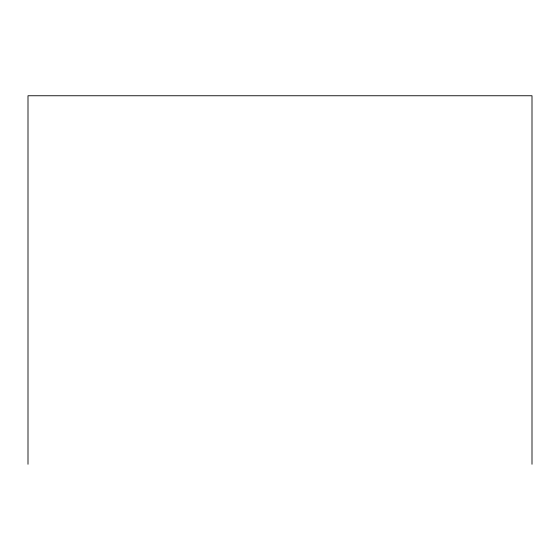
<?xml version="1.0" encoding="UTF-8"?>
<svg xmlns="http://www.w3.org/2000/svg" width="560" height="560" viewBox="0 0 560 560"><rect width="100%" height="100%" fill="white"/><g stroke="black" fill="none" stroke-linecap="round" stroke-linejoin="round"><path stroke-width="0.84" d="M532 464.247L532 95.753L28 95.753L28 464.247"/></g></svg>
